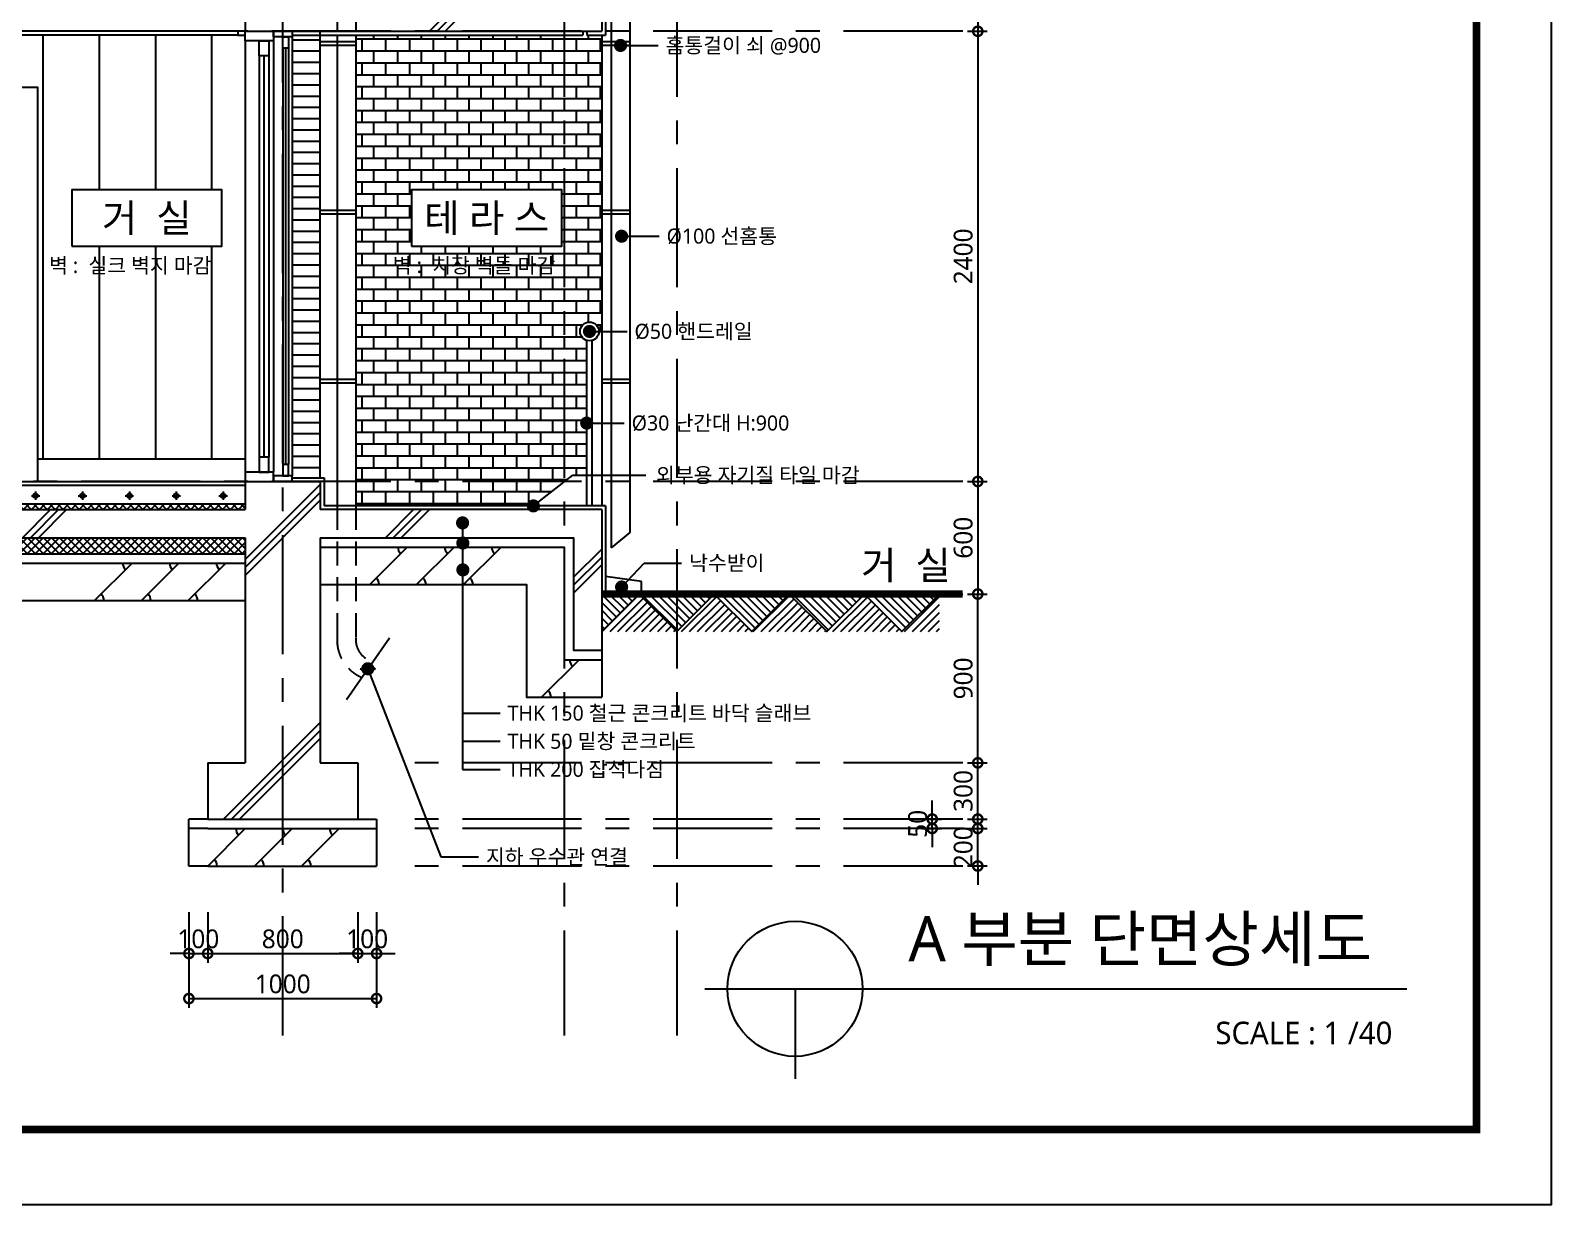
# Model space of a CAD drawing. Header units: millimetres. Extents: x 4989879 to 10076675, y 2981195 to 5990983.
# Drawn here: x 4998572 to 5006679, y 2982436 to 2988696 of the extents above; entities that cross this region are included whole.
import ezdxf
from ezdxf.enums import TextEntityAlignment as Align

# ---------------------------------------------------------------- set-up
doc = ezdxf.new("R2010")
doc.units = ezdxf.units.MM
doc.header["$LTSCALE"] = 20
doc.linetypes.add('CENTER', pattern=[50.8, 31.75, -6.35, 6.35, -6.35])
doc.linetypes.add('HIDDEN', pattern=[9.525, 6.35, -3.175])
for name, color, linetype in [('1-Cen', 1, 'CENTER'), ('2-CON', 2, 'Continuous'), ('3-ETC', 3, 'Continuous'), ('4-WIN', 4, 'Continuous'), ('5-FIN', 5, 'Continuous'), ('6-TEXT', 7, 'Continuous')]:
    doc.layers.add(name, color=color, linetype=linetype)
doc.styles.get("Standard").update_dxf_attribs({"font": 'l_10646.ttf'})
doc.dimstyles.new('단면상세도', dxfattribs={"dimscale": 40, "dimtxt": 2.5, "dimasz": 2.5, "dimexe": 1.25, "dimexo": 0.625, "dimtad": 1, "dimtxsty": 'Standard', "dimblk": 'DOTSMALL', "dimcen": 2.5, "dimadec": 0, "dimazin": 0, "dimtfac": 1, "dimtix": 1, "dimtmove": 0, "dimatfit": 3, "dimfxl": 1, "dimarcsym": 0})

# ---------------------------------------------------------------- blocks, each defined once
blk = doc.blocks.new('*U9')
at = {"layer": '3-ETC'}
for p, q in [((65.2, 43.9), (110.2, 43.9)), ((87.7, 66.4), (87.7, 21.4))]:
    blk.add_line(p, q, dxfattribs=at)
blk.add_circle((87.7, 43.9), 12.5, dxfattribs=at)
blk = doc.blocks.new('*U10')
at = {"layer": '6-TEXT', "color": 0, "linetype": 'ByBlock', "lineweight": -2, "transparency": 16777216}
for p in [(4995011.5, 2986170.9), (4995261.5, 2986170.9), (4995511.5, 2986170.9), (4995761.5, 2986170.9), (4996011.5, 2986170.9), (4996261.5, 2986170.9), (4996511.5, 2986170.9), (4996761.5, 2986170.9), (4997011.5, 2986170.9), (4997261.5, 2986170.9), (4997511.5, 2986170.9), (4997761.5, 2986170.9), (4998011.5, 2986170.9), (4998261.5, 2986170.9), (4998511.5, 2986170.9), (4998761.5, 2986170.9), (4999011.5, 2986170.9), (4999261.5, 2986170.9), (4999511.5, 2986170.9)]:
    blk.add_blockref('*U9', p, dxfattribs=at)
blk = doc.blocks.new('_DotSmall')
at = {"color": 0, "linetype": 'ByBlock', "const_width": 0.5}
blk.add_lwpolyline([(-0.0625, 0, 1), (0.0625, 0, 1)], format="xyb", close=True, dxfattribs=at)
blk = doc.blocks.new('*D25')
at = {"layer": '6-TEXT', "color": 0, "lineweight": -2, "transparency": 16777216}
for p, q in [((5003621, 2984440.9), (5003621, 2984540.9)), ((5003566.1, 2984440.9), (5003671, 2984440.9)), ((5003621, 2984240.9), (5003621, 2984440.9)), ((5003566.1, 2984240.9), (5003671, 2984240.9)), ((5003621, 2984240.9), (5003621, 2984140.9))]:
    blk.add_line(p, q, dxfattribs=at)
at = {"layer": 'Defpoints', "color": 0, "transparency": 16777216}
for p in [(5003541.1, 2984440.9), (5003621, 2984440.9), (5003541.1, 2984240.9)]:
    blk.add_point(p, dxfattribs=at)
at = {"layer": '6-TEXT', "color": 0, "lineweight": -2, "transparency": 16777216, "xscale": 100, "yscale": 100, "zscale": 100}
for p, rotation in [((5003621, 2984440.9), 270), ((5003621, 2984240.9), 90)]:
    blk.add_blockref('_DotSmall', p, dxfattribs=dict(at, rotation=rotation))
at = {"layer": '6-TEXT', "color": 0, "transparency": 16777216, "insert": (5003543.5, 2984340.9), "char_height": 100, "attachment_point": 5, "rotation": 90}
blk.add_mtext('200', dxfattribs=at)
blk = doc.blocks.new('*D26')
at = {"layer": '6-TEXT', "color": 0, "lineweight": -2, "transparency": 16777216}
for p, q in [((5003378.1, 2984490.9), (5003378.1, 2984590.9)), ((5003323.2, 2984490.9), (5003428.1, 2984490.9)), ((5003323.2, 2984440.9), (5003428.1, 2984440.9)), ((5003378.1, 2984440.9), (5003378.1, 2984490.9)), ((5003378.1, 2984440.9), (5003378.1, 2984340.9))]:
    blk.add_line(p, q, dxfattribs=at)
at = {"layer": 'Defpoints', "color": 0, "transparency": 16777216}
for p in [(5003298.2, 2984490.9), (5003298.2, 2984440.9), (5003378.1, 2984490.9)]:
    blk.add_point(p, dxfattribs=at)
at = {"layer": '6-TEXT', "color": 0, "lineweight": -2, "transparency": 16777216, "xscale": 100, "yscale": 100, "zscale": 100}
for p, rotation in [((5003378.1, 2984490.9), 270), ((5003378.1, 2984440.9), 90)]:
    blk.add_blockref('_DotSmall', p, dxfattribs=dict(at, rotation=rotation))
at = {"layer": '6-TEXT', "color": 0, "transparency": 16777216, "insert": (5003300.6, 2984465.9), "char_height": 100, "attachment_point": 5, "rotation": 90}
blk.add_mtext('50', dxfattribs=at)
blk = doc.blocks.new('*D27')
at = {"layer": '6-TEXT', "color": 0, "lineweight": -2, "transparency": 16777216}
for p, q in [((5003566.1, 2984790.9), (5003671, 2984790.9)), ((5003621, 2984490.9), (5003621, 2984790.9)), ((5003566.1, 2984490.9), (5003671, 2984490.9))]:
    blk.add_line(p, q, dxfattribs=at)
at = {"layer": 'Defpoints', "color": 0, "transparency": 16777216}
for p in [(5003541.1, 2984790.9), (5003621, 2984790.9), (5003541.1, 2984490.9)]:
    blk.add_point(p, dxfattribs=at)
at = {"layer": '6-TEXT', "color": 0, "lineweight": -2, "transparency": 16777216, "xscale": 100, "yscale": 100, "zscale": 100}
for p, rotation in [((5003621, 2984790.9), 90), ((5003621, 2984490.9), 270)]:
    blk.add_blockref('_DotSmall', p, dxfattribs=dict(at, rotation=rotation))
at = {"layer": '6-TEXT', "color": 0, "transparency": 16777216, "insert": (5003543.5, 2984640.9), "char_height": 100, "attachment_point": 5, "rotation": 90}
blk.add_mtext('300', dxfattribs=at)
blk = doc.blocks.new('*D28')
at = {"layer": '6-TEXT', "color": 0, "lineweight": -2, "transparency": 16777216}
for p, q in [((5003566.1, 2985690.9), (5003671, 2985690.9)), ((5003621, 2984790.9), (5003621, 2985690.9)), ((5003566.1, 2984790.9), (5003671, 2984790.9))]:
    blk.add_line(p, q, dxfattribs=at)
at = {"layer": 'Defpoints', "color": 0, "transparency": 16777216}
for p in [(5003541.1, 2985690.9), (5003621, 2985690.9), (5003541.1, 2984790.9)]:
    blk.add_point(p, dxfattribs=at)
at = {"layer": '6-TEXT', "color": 0, "lineweight": -2, "transparency": 16777216, "xscale": 100, "yscale": 100, "zscale": 100}
for p, rotation in [((5003621, 2985690.9), 90), ((5003621, 2984790.9), 270)]:
    blk.add_blockref('_DotSmall', p, dxfattribs=dict(at, rotation=rotation))
at = {"layer": '6-TEXT', "color": 0, "transparency": 16777216, "insert": (5003543.5, 2985240.9), "char_height": 100, "attachment_point": 5, "rotation": 90}
blk.add_mtext('900', dxfattribs=at)
blk = doc.blocks.new('*D29')
at = {"layer": '6-TEXT', "color": 0, "lineweight": -2, "transparency": 16777216}
for p, q in [((5003566.1, 2986290.9), (5003671, 2986290.9)), ((5003621, 2986290.9), (5003621, 2985690.9)), ((5003566.1, 2985690.9), (5003671, 2985690.9))]:
    blk.add_line(p, q, dxfattribs=at)
at = {"layer": 'Defpoints', "color": 0, "transparency": 16777216}
for p in [(5003541.1, 2986290.9), (5003541.1, 2985690.9), (5003621, 2985690.9)]:
    blk.add_point(p, dxfattribs=at)
at = {"layer": '6-TEXT', "color": 0, "lineweight": -2, "transparency": 16777216, "xscale": 100, "yscale": 100, "zscale": 100}
for p, rotation in [((5003621, 2986290.9), 90), ((5003621, 2985690.9), 270)]:
    blk.add_blockref('_DotSmall', p, dxfattribs=dict(at, rotation=rotation))
at = {"layer": '6-TEXT', "color": 0, "transparency": 16777216, "insert": (5003543.5, 2985990.9), "char_height": 100, "attachment_point": 5, "rotation": 90}
blk.add_mtext('600', dxfattribs=at)
blk = doc.blocks.new('*D30')
at = {"layer": '6-TEXT', "color": 0, "lineweight": -2, "transparency": 16777216}
for p, q in [((5003566.1, 2988690.9), (5003671, 2988690.9)), ((5003621, 2988690.9), (5003621, 2986290.9)), ((5003566.1, 2986290.9), (5003671, 2986290.9))]:
    blk.add_line(p, q, dxfattribs=at)
at = {"layer": 'Defpoints', "color": 0, "transparency": 16777216}
for p in [(5003541.1, 2988690.9), (5003541.1, 2986290.9), (5003621, 2986290.9)]:
    blk.add_point(p, dxfattribs=at)
at = {"layer": '6-TEXT', "color": 0, "lineweight": -2, "transparency": 16777216, "xscale": 100, "yscale": 100, "zscale": 100}
for p, rotation in [((5003621, 2988690.9), 90), ((5003621, 2986290.9), 270)]:
    blk.add_blockref('_DotSmall', p, dxfattribs=dict(at, rotation=rotation))
at = {"layer": '6-TEXT', "color": 0, "transparency": 16777216, "insert": (5003543.5, 2987490.9), "char_height": 100, "attachment_point": 5, "rotation": 90}
blk.add_mtext('2400', dxfattribs=at)
blk = doc.blocks.new('*D31')
at = {"layer": '6-TEXT', "color": 0, "lineweight": -2, "transparency": 16777216}
for p, q in [((5003566.1, 2989390.9), (5003671, 2989390.9)), ((5003621, 2989390.9), (5003621, 2988690.9)), ((5003566.1, 2988690.9), (5003671, 2988690.9))]:
    blk.add_line(p, q, dxfattribs=at)
at = {"layer": 'Defpoints', "color": 0, "transparency": 16777216}
for p in [(5003541.1, 2989390.9), (5003541.1, 2988690.9), (5003621, 2988690.9)]:
    blk.add_point(p, dxfattribs=at)
at = {"layer": '6-TEXT', "color": 0, "lineweight": -2, "transparency": 16777216, "xscale": 100, "yscale": 100, "zscale": 100}
for p, rotation in [((5003621, 2989390.9), 90), ((5003621, 2988690.9), 270)]:
    blk.add_blockref('_DotSmall', p, dxfattribs=dict(at, rotation=rotation))
at = {"layer": '6-TEXT', "color": 0, "transparency": 16777216, "insert": (5003543.5, 2989040.9), "char_height": 100, "attachment_point": 5, "rotation": 90}
blk.add_mtext('700', dxfattribs=at)
blk = doc.blocks.new('*D38')
at = {"layer": '6-TEXT', "color": 0, "lineweight": -2, "transparency": 16777216}
for p, q in [((4999416.5, 2983994.7), (4999416.5, 2983724.4)), ((4999516.5, 2983994.7), (4999516.5, 2983724.4)), ((4999416.5, 2983774.4), (4999316.5, 2983774.4)), ((4999416.5, 2983774.4), (4999516.5, 2983774.4)), ((4999516.5, 2983774.4), (4999616.5, 2983774.4))]:
    blk.add_line(p, q, dxfattribs=at)
at = {"layer": 'Defpoints', "color": 0, "transparency": 16777216}
for p in [(4999416.5, 2984019.7), (4999516.5, 2984019.7), (4999516.5, 2983774.4)]:
    blk.add_point(p, dxfattribs=at)
at = {"layer": '6-TEXT', "color": 0, "lineweight": -2, "transparency": 16777216, "xscale": 100, "yscale": 100, "zscale": 100}
blk.add_blockref('_DotSmall', (4999416.5, 2983774.4), dxfattribs=at)
at = {"layer": '6-TEXT', "color": 0, "lineweight": -2, "transparency": 16777216, "xscale": 100, "yscale": 100, "zscale": 100, "rotation": 180}
blk.add_blockref('_DotSmall', (4999516.5, 2983774.4), dxfattribs=at)
at = {"layer": '6-TEXT', "color": 0, "transparency": 16777216, "insert": (4999466.5, 2983851.9), "char_height": 100, "attachment_point": 5}
blk.add_mtext('100', dxfattribs=at)
blk = doc.blocks.new('*D39')
at = {"layer": '6-TEXT', "color": 0, "lineweight": -2, "transparency": 16777216}
for p, q in [((4999516.5, 2983994.7), (4999516.5, 2983724.4)), ((5000316.5, 2983994.7), (5000316.5, 2983724.4)), ((4999516.5, 2983774.4), (5000316.5, 2983774.4))]:
    blk.add_line(p, q, dxfattribs=at)
at = {"layer": 'Defpoints', "color": 0, "transparency": 16777216}
for p in [(4999516.5, 2984019.7), (5000316.5, 2984019.7), (5000316.5, 2983774.4)]:
    blk.add_point(p, dxfattribs=at)
at = {"layer": '6-TEXT', "color": 0, "lineweight": -2, "transparency": 16777216, "xscale": 100, "yscale": 100, "zscale": 100, "rotation": 180}
blk.add_blockref('_DotSmall', (4999516.5, 2983774.4), dxfattribs=at)
at = {"layer": '6-TEXT', "color": 0, "lineweight": -2, "transparency": 16777216, "xscale": 100, "yscale": 100, "zscale": 100}
blk.add_blockref('_DotSmall', (5000316.5, 2983774.4), dxfattribs=at)
at = {"layer": '6-TEXT', "color": 0, "transparency": 16777216, "insert": (4999916.5, 2983851.9), "char_height": 100, "attachment_point": 5}
blk.add_mtext('800', dxfattribs=at)
blk = doc.blocks.new('*D41')
at = {"layer": '6-TEXT', "color": 0, "lineweight": -2, "transparency": 16777216}
for p, q in [((5000316.5, 2983994.7), (5000316.5, 2983724.4)), ((5000416.5, 2983994.7), (5000416.5, 2983724.4)), ((5000316.5, 2983774.4), (5000216.5, 2983774.4)), ((5000316.5, 2983774.4), (5000416.5, 2983774.4)), ((5000416.5, 2983774.4), (5000516.5, 2983774.4))]:
    blk.add_line(p, q, dxfattribs=at)
at = {"layer": 'Defpoints', "color": 0, "transparency": 16777216}
for p in [(5000316.5, 2984019.7), (5000416.5, 2984019.7), (5000416.5, 2983774.4)]:
    blk.add_point(p, dxfattribs=at)
at = {"layer": '6-TEXT', "color": 0, "lineweight": -2, "transparency": 16777216, "xscale": 100, "yscale": 100, "zscale": 100}
blk.add_blockref('_DotSmall', (5000316.5, 2983774.4), dxfattribs=at)
at = {"layer": '6-TEXT', "color": 0, "lineweight": -2, "transparency": 16777216, "xscale": 100, "yscale": 100, "zscale": 100, "rotation": 180}
blk.add_blockref('_DotSmall', (5000416.5, 2983774.4), dxfattribs=at)
at = {"layer": '6-TEXT', "color": 0, "transparency": 16777216, "insert": (5000366.5, 2983851.9), "char_height": 100, "attachment_point": 5}
blk.add_mtext('100', dxfattribs=at)
blk = doc.blocks.new('*D42')
at = {"layer": '6-TEXT', "color": 0, "lineweight": -2, "transparency": 16777216}
for p, q in [((4999416.5, 2983994.7), (4999416.5, 2983484.2)), ((5000416.5, 2983994.7), (5000416.5, 2983484.2)), ((4999416.5, 2983534.2), (5000416.5, 2983534.2))]:
    blk.add_line(p, q, dxfattribs=at)
at = {"layer": 'Defpoints', "color": 0, "transparency": 16777216}
for p in [(4999416.5, 2984019.7), (5000416.5, 2984019.7), (5000416.5, 2983534.2)]:
    blk.add_point(p, dxfattribs=at)
at = {"layer": '6-TEXT', "color": 0, "lineweight": -2, "transparency": 16777216, "xscale": 100, "yscale": 100, "zscale": 100, "rotation": 180}
blk.add_blockref('_DotSmall', (4999416.5, 2983534.2), dxfattribs=at)
at = {"layer": '6-TEXT', "color": 0, "lineweight": -2, "transparency": 16777216, "xscale": 100, "yscale": 100, "zscale": 100}
blk.add_blockref('_DotSmall', (5000416.5, 2983534.2), dxfattribs=at)
at = {"layer": '6-TEXT', "color": 0, "transparency": 16777216, "insert": (4999916.5, 2983611.7), "char_height": 100, "attachment_point": 5}
blk.add_mtext('1000', dxfattribs=at)

msp = doc.modelspace()

# ---------------------------------------------------------------- hatches: boundary and pattern name
at = {"layer": '2-CON'}
h = msp.add_hatch(dxfattribs=at)
h.set_pattern_fill('_USER', color=5, scale=30, angle=45, pattern_type=0)
h.set_pattern_definition([(45, (-16160.8, 530.558), (-21.21320344, 21.21320344), [])])
h.paths.add_polyline_path([(5001816.544, 2985690.863), (5001616.544, 2985490.863), (5002016.544, 2985490.863)])
h.paths.add_polyline_path([(5002216.544, 2985690.863), (5002016.544, 2985490.863), (5002416.544, 2985490.863)])
h.paths.add_polyline_path([(5002616.544, 2985690.863), (5002416.544, 2985490.863), (5002816.544, 2985490.863)])
h.paths.add_polyline_path([(5003016.544, 2985690.863), (5002816.544, 2985490.863), (5003216.544, 2985490.863)])
h.paths.add_polyline_path([(5003416.544, 2985690.863), (5003216.544, 2985490.863), (5003416.544, 2985490.863)])
h = msp.add_hatch(dxfattribs=at)
h.set_pattern_fill('_USER', color=5, scale=30, angle=135, pattern_type=0)
h.set_pattern_definition([(135, (-16160.8, 530.558), (-21.21320344, -21.21320344), [])])
h.paths.add_polyline_path([(5001816.544, 2985690.863), (5001616.544, 2985690.863), (5001616.544, 2985490.863)])
h.paths.add_polyline_path([(5001816.544, 2985690.863), (5002016.544, 2985490.863), (5002216.544, 2985690.863)])
h.paths.add_polyline_path([(5002216.544, 2985690.863), (5002416.544, 2985490.863), (5002616.544, 2985690.863)])
h.paths.add_polyline_path([(5003016.544, 2985690.863), (5002616.544, 2985690.863), (5002816.544, 2985490.863)])
h.paths.add_polyline_path([(5003016.544, 2985690.863), (5003216.544, 2985490.863), (5003416.544, 2985690.863)])
at = {"layer": '5-FIN'}
h = msp.add_hatch(dxfattribs=at)
h.set_pattern_fill('_USER', color=5, scale=300, angle=90, pattern_type=0)
h.set_pattern_definition([(90, (-16160.8, 530.56), (-300, 2e-14), [])])
h.paths.add_polyline_path([(4999716.544, 2988640.863), (4999716.544, 2988670.863), (4999676.544, 2988670.863), (4996111.481, 2988670.863, -0.20412384), (4996098.464, 2988666.537), (4996098.464, 2988390.863), (4997321.544, 2988390.863), (4997321.544, 2986410.863), (4997711.544, 2986410.863), (4997711.544, 2988390.863), (4998611.544, 2988390.863), (4998611.544, 2986410.863), (4999716.544, 2986410.863)])
h.paths.add_polyline_path([(4998792.25, 2987546.02), (4998792.25, 2987846.02), (4999592.25, 2987846.02), (4999592.25, 2987546.02)], flags=16)
h.paths.add_polyline_path([(4996098.464, 2988666.537, -0.16184348), (4996088.308, 2988670.863), (4995051.544, 2988670.863), (4995031.544, 2988670.863), (4995031.544, 2988390.863), (4996098.464, 2988390.863)])
h.paths.add_polyline_path([(4997221.544, 2988290.863), (4995981.544, 2988290.863), (4995981.544, 2987470.863), (4995081.544, 2987470.863), (4995081.544, 2988290.863), (4995031.544, 2988290.863), (4995031.544, 2986410.863), (4997221.544, 2986410.863)])
h.paths.add_polyline_path([(4996259.825, 2987546.02), (4996259.825, 2987846.02), (4997059.825, 2987846.02), (4997059.825, 2987546.02)], flags=16)
h.paths.add_polyline_path([(4995031.544, 2988350.863), (4994991.544, 2988350.863), (4994991.544, 2988335.863), (4994821.544, 2988335.863), (4994821.544, 2987134.373, -0.96548126), (4994921.421, 2987130.863, -0.96548126), (4994821.544, 2987127.354), (4994821.544, 2986345.863), (4994991.544, 2986345.863), (4994991.544, 2986330.863), (4995031.544, 2986330.863)])
h.paths.add_polyline_path([(4996315.843, 2988111.148), (4997417.572, 2988111.148), (4997417.572, 2988246.878), (4996315.843, 2988246.878)], flags=24)
h.paths.add_polyline_path([(4996313.221, 2987947.932), (4997991.87, 2987947.932), (4997991.87, 2988099.391), (4996313.221, 2988099.391)], flags=24)
h.paths.add_polyline_path([(4998648.115, 2987374.424), (4999678.44, 2987374.424), (4999678.44, 2987510.153), (4998648.115, 2987510.153)], flags=24)
h.paths.add_polyline_path([(4998876.591, 2987568.267), (4999507.909, 2987568.267), (4999507.909, 2987822.76), (4998876.591, 2987822.76)], flags=8)
h.paths.add_polyline_path([(4995426.508, 2986460.38), (4996493.967, 2986460.38), (4996493.967, 2986596.11), (4995426.508, 2986596.11)], flags=24)
h.paths.add_polyline_path([(4995426.454, 2986610.11), (4996931.156, 2986610.11), (4996931.156, 2986746.164), (4995426.454, 2986746.164)], flags=24)
h.paths.add_polyline_path([(4995426.481, 2986760.353), (4996683.454, 2986760.353), (4996683.454, 2986896.245), (4995426.481, 2986896.245)], flags=24)
h.paths.add_polyline_path([(4995426.481, 2986910.245), (4996604.697, 2986910.245), (4996604.697, 2987046.137), (4995426.481, 2987046.137)], flags=24)
h.paths.add_polyline_path([(4995426.508, 2987060.38), (4996367.481, 2987060.38), (4996367.481, 2987196.11), (4995426.508, 2987196.11)], flags=24)
h.paths.add_polyline_path([(4996152.898, 2987374.424), (4997183.223, 2987374.424), (4997183.223, 2987510.153), (4996152.898, 2987510.153)], flags=24)
h.paths.add_polyline_path([(4996344.065, 2987567.76), (4996975.586, 2987567.76), (4996975.586, 2987822.861), (4996344.065, 2987822.861)], flags=8)
h.paths.add_polyline_path([(4993977.715, 2987224.424), (4994867.931, 2987224.424), (4994867.931, 2987360.153), (4993977.715, 2987360.153)], flags=9)
h = msp.add_hatch(dxfattribs=at)
h.set_pattern_fill('_USER', color=5, scale=60, pattern_type=0)
h.set_pattern_definition([(0, (4999966.544, 2986305.863), (0, 60), [])])
h.paths.add_polyline_path([(5000116.544, 2988670.863), (4999966.544, 2988670.863), (4999966.544, 2988660.863), (4999966.544, 2986320.863), (4999966.544, 2986310.863), (5000116.544, 2986310.863)])
h = msp.add_hatch(dxfattribs=at)
h.set_pattern_fill('BRICK', color=5, scale=10, double=1)
h.set_pattern_definition([(0, (-16160.8, 530.56), (0, 63.5), []), (90, (-16160.8, 530.56), (-127, 8e-15), [63.5, -63.5]), (90, (-16097.3, 530.56), (-127, 8e-15), [-63.5, 63.5])])
h.paths.add_polyline_path([(5001616.544, 2988670.863), (5001536.544, 2988670.863), (5001536.544, 2988690.863), (5001516.544, 2988690.863), (5001516.544, 2988670.863), (5000306.544, 2988670.863), (5000306.544, 2986160.863), (5001234.97, 2986160.863, -0.70885032), (5001266.281, 2986171.365), (5001462.847, 2986324.27), (5001536.544, 2986324.27), (5001536.544, 2986584.515, -0.41421356), (5001519.044, 2986602.015, -0.41421356), (5001536.544, 2986619.515), (5001536.544, 2987043.166, -0.32753822), (5001501.544, 2987090.863, -1), (5001601.544, 2987090.863), (5001616.544, 2987090.863)])
h.paths.add_polyline_path([(5001403.662, 2987846.02), (5001403.662, 2987546.02), (5000603.662, 2987546.02), (5000603.662, 2987846.02)], flags=16)
h.paths.add_polyline_path([(5000480.406, 2987374.153), (5001510.839, 2987374.153), (5001510.839, 2987510.207), (5000480.406, 2987510.207)], flags=24)
h.paths.add_polyline_path([(5000584.22, 2987568.267), (5001423.105, 2987568.267), (5001423.105, 2987822.76), (5000584.22, 2987822.76)], flags=24)
h = msp.add_hatch(dxfattribs=at)
h.set_pattern_fill('_USER', color=5, scale=30, angle=45, double=1, pattern_type=0)
h.set_pattern_definition([(45, (-16160.8, 530.558), (-21.21320344, 21.21320344), []), (135, (-16160.8, 530.558), (-21.21320344, -21.21320344), [])])
h.paths.add_polyline_path([(4996084.493, 2985964.46), (4996084.493, 2985990.863), (4995011.544, 2985990.863), (4995011.544, 2985905.863), (4996084.493, 2985905.863), (4996084.493, 2985929.46, -0.41421356), (4996066.993, 2985946.96, -0.41421356)])
h.paths.add_polyline_path([(4994821.544, 2985990.863), (4993986.477, 2985990.863), (4993986.477, 2985905.863), (4994821.544, 2985905.863)])
h.paths.add_polyline_path([(4999716.544, 2985990.863), (4996084.493, 2985990.863), (4996084.493, 2985964.46, -0.41421356), (4996101.993, 2985946.96, -0.41421356), (4996084.493, 2985929.46), (4996084.493, 2985905.863), (4999716.544, 2985905.863)])
h.paths.add_polyline_path([(4999716.544, 2986170.863), (4995209.129, 2986170.863), (4995209.129, 2986158.363, -0.41421356), (4995226.629, 2986140.863), (4999716.544, 2986140.863)])
h.paths.add_polyline_path([(4995209.129, 2986170.863), (4995011.544, 2986170.863), (4995011.544, 2986140.863), (4995191.629, 2986140.863, -0.41421356), (4995209.129, 2986158.363)])

# ---------------------------------------------------------------- linework, layer by layer
at = {"layer": '1-Cen', "linetype": 'CENTER'}
msp.add_line((4999916.544, 2983337.93), (4999916.544, 2993041.359), dxfattribs=at)
at = {"layer": '1-Cen'}
for p, q in [((5001416.544, 2993041.359), (5001416.544, 2983337.93)), ((5002016.544, 2993041.359), (5002016.544, 2983337.93)), ((5003541.098, 2988690.863), (4993986.477, 2988690.863)), ((5003541.098, 2986290.863), (4993986.477, 2986290.863)), ((5003541.098, 2984790.863), (5000528.886, 2984790.863)), ((5003541.098, 2984490.863), (5000528.886, 2984490.863)), ((5003541.098, 2984440.863), (5000528.886, 2984440.863)), ((5003541.098, 2984240.863), (5000528.886, 2984240.863))]:
    msp.add_line(p, q, dxfattribs=at)
at = {"layer": '2-CON'}
for p, q in [((4999716.544, 2990670.863), (4999716.544, 2988690.863)), ((5001616.544, 2988810.863), (5001616.544, 2988690.863)), ((4999716.544, 2988690.863), (5001616.544, 2988690.863)), ((4999716.544, 2986290.863), (4999716.544, 2986140.863)), ((4999716.544, 2986290.863), (5000116.544, 2986290.863)), ((5000116.544, 2986290.863), (5000116.544, 2986140.863)), ((4995011.544, 2986140.863), (4999716.544, 2986140.863)), ((5001616.544, 2986140.863), (5000116.544, 2986140.863)), ((5001616.544, 2986140.863), (5001616.544, 2985390.863)), ((4995011.544, 2985990.863), (4999716.544, 2985990.863)), ((4999716.544, 2985990.863), (4999716.544, 2984790.863)), ((5000116.544, 2985990.863), (5000116.544, 2984790.863)), ((5001616.544, 2985690.863), (5003541.098, 2985690.863)), ((4999516.544, 2984790.863), (4999516.544, 2984490.863)), ((4999516.544, 2984790.863), (4999716.544, 2984790.863)), ((5000116.544, 2984790.863), (5000316.544, 2984790.863)), ((5000316.544, 2984790.863), (5000316.544, 2984490.863)), ((4999516.544, 2984490.863), (5000316.544, 2984490.863))]:
    msp.add_line(p, q, dxfattribs=at)
for points in [[(5000116.544, 2985990.863), (5001466.544, 2985990.863), (5001466.544, 2985390.863), (5001616.544, 2985390.863)], [(5001616.544, 2985490.863), (5001816.544, 2985690.863), (5002016.544, 2985490.863), (5002216.544, 2985690.863), (5002416.544, 2985490.863), (5002616.544, 2985690.863), (5002816.544, 2985490.863), (5003016.544, 2985690.863), (5003216.544, 2985490.863), (5003416.544, 2985690.863)]]:
    msp.add_lwpolyline(points, dxfattribs=at)
at = {"layer": '2-CON', "const_width": 40}
msp.add_lwpolyline([(5001616.544, 2985690.863), (5003541.098, 2985690.863)], dxfattribs=at)
at = {"layer": '3-ETC'}
for p, q in [((5001766.544, 2989432.418), (5001766.544, 2986018.397)), ((5001666.544, 2989194.535), (5001666.544, 2985936.935)), ((5001636.544, 2988950.672), (5001636.544, 2988670.863)), ((4999966.544, 2988670.863), (5001516.544, 2988670.863)), ((5000206.544, 2988670.863), (5000206.544, 2986160.863)), ((5000306.544, 2988670.863), (5000306.544, 2986160.863)), ((5001516.544, 2988690.863), (5001516.544, 2988670.863)), ((5001536.544, 2988690.863), (5001536.544, 2988670.863)), ((5001536.544, 2988670.863), (5001636.544, 2988670.863)), ((5000306.544, 2988635.408), (5000116.544, 2988635.408)), ((5000306.544, 2988615.408), (5000116.544, 2988615.408)), ((5001766.544, 2988635.408), (5001616.544, 2988635.408)), ((5001766.544, 2988615.408), (5001616.544, 2988615.408)), ((5000306.544, 2987735.408), (5000116.544, 2987735.408)), ((5000306.544, 2987715.408), (5000116.544, 2987715.408)), ((5001766.544, 2987735.408), (5001616.544, 2987735.408)), ((5001766.544, 2987715.408), (5001616.544, 2987715.408)), ((5001536.544, 2986160.863), (5001536.544, 2987043.166)), ((5001566.544, 2986160.863), (5001566.544, 2987043.166)), ((5000306.544, 2986835.408), (5000116.544, 2986835.408)), ((5000306.544, 2986815.408), (5000116.544, 2986815.408)), ((5001766.544, 2986835.408), (5001616.544, 2986835.408)), ((5001766.544, 2986815.408), (5001616.544, 2986815.408)), ((4998611.544, 2986410.863), (4999716.544, 2986410.863)), ((4995011.544, 2986290.863), (4999716.544, 2986290.863)), ((4995011.544, 2986270.863), (4999716.544, 2986270.863)), ((4995011.544, 2986170.863), (4999716.544, 2986170.863)), ((5001766.544, 2986018.397), (5001666.544, 2985936.935)), ((5001827.77, 2985757.426), (5001636.544, 2985783.665)), ((5001636.544, 2985783.665), (5001636.544, 2985690.863)), ((5001827.77, 2985690.863), (5001827.77, 2985757.426)), ((5001636.544, 2985690.863), (5001827.77, 2985690.863))]:
    msp.add_line(p, q, dxfattribs=at)
at = {"layer": '3-ETC', "linetype": 'HIDDEN', "ltscale": 0.5}
for p, q in [((5000206.544, 2988850.863), (5000206.544, 2988670.863)), ((5000306.544, 2988850.863), (5000306.544, 2988670.863))]:
    msp.add_line(p, q, dxfattribs=at)
at = {"layer": '3-ETC', "linetype": 'HIDDEN'}
for p, q in [((5000206.544, 2986160.863), (5000206.544, 2985458.749)), ((5000306.544, 2986160.863), (5000306.544, 2985458.749))]:
    msp.add_line(p, q, dxfattribs=at)
at = {"layer": '3-ETC'}
msp.add_circle((5001551.544, 2987090.863), 50, dxfattribs=at)
at = {"layer": '3-ETC', "linetype": 'HIDDEN'}
for radius, end in [(216.875, 247.415138), (116.875, 258.9664375)]:
    msp.add_arc((5000422.709, 2985445.879), radius, 173.6779592, end, dxfattribs=at)
at = {"layer": '4-WIN'}
for p, q in [((4999966.544, 2988660.863), (4999966.544, 2986320.863)), ((4999716.544, 2988640.863), (4999716.544, 2986340.863)), ((4999866.544, 2988640.863), (4999866.544, 2986340.863)), ((4999916.544, 2988600.863), (4999916.544, 2986380.863)), ((4999946.544, 2988600.863), (4999946.544, 2986380.863)), ((4999791.544, 2988560.863), (4999791.544, 2986420.863)), ((4999841.544, 2988560.863), (4999841.544, 2986420.863))]:
    msp.add_line(p, q, dxfattribs=at)
for points in [[(4999716.544, 2988690.863), (4999866.544, 2988690.863), (4999866.544, 2988640.863), (4999716.544, 2988640.863)], [(4999866.544, 2988690.863), (4999966.544, 2988690.863), (4999966.544, 2988660.863), (4999866.544, 2988660.863)], [(4999916.544, 2988660.863), (4999946.544, 2988660.863), (4999946.544, 2988600.863), (4999916.544, 2988600.863)], [(4999791.544, 2988640.863), (4999841.544, 2988640.863), (4999841.544, 2988560.863), (4999791.544, 2988560.863)], [(4997711.544, 2986290.863), (4998611.544, 2986290.863), (4998611.544, 2988390.863), (4997711.544, 2988390.863)], [(4999791.544, 2986340.863), (4999841.544, 2986340.863), (4999841.544, 2986420.863), (4999791.544, 2986420.863)], [(4999716.544, 2986290.863), (4999866.544, 2986290.863), (4999866.544, 2986340.863), (4999716.544, 2986340.863)], [(4999866.544, 2986290.863), (4999966.544, 2986290.863), (4999966.544, 2986320.863), (4999866.544, 2986320.863)], [(4999916.544, 2986320.863), (4999946.544, 2986320.863), (4999946.544, 2986380.863), (4999916.544, 2986380.863)]]:
    msp.add_lwpolyline(points, close=True, dxfattribs=at)
at = {"layer": '5-FIN'}
for p, q in [((5000694.785, 2988687.937), (5000817.712, 2988810.863)), ((5000740.138, 2988690.863), (5000860.138, 2988810.863)), ((5000782.565, 2988690.863), (5000902.565, 2988810.863)), ((4999676.544, 2988670.863), (4995051.544, 2988670.863)), ((4999931.544, 2988600.863), (4999931.544, 2986380.863)), ((4999816.544, 2988560.863), (4999816.544, 2986420.863)), ((4999966.544, 2986310.863), (5000136.544, 2986310.863)), ((5000136.544, 2986310.863), (5000136.544, 2986160.863)), ((4999716.544, 2985875.23), (5000116.544, 2986275.23)), ((4999716.544, 2985832.804), (5000116.544, 2986232.804)), ((4999716.544, 2985790.378), (5000116.544, 2986190.378)), ((5001636.544, 2986160.863), (5000136.544, 2986160.863)), ((5001636.544, 2986160.863), (5001636.544, 2985690.863)), ((4998529.462, 2985990.863), (4998679.462, 2986140.863)), ((4998571.889, 2985990.863), (4998721.889, 2986140.863)), ((4998614.315, 2985990.863), (4998764.315, 2986140.863)), ((5000463.334, 2985990.863), (5000613.334, 2986140.863)), ((5000505.761, 2985990.863), (5000655.761, 2986140.863)), ((5000548.187, 2985990.863), (5000698.187, 2986140.863)), ((5000380.213, 2985740.863), (5000580.213, 2985940.863)), ((5000630.213, 2985740.863), (5000830.213, 2985940.863)), ((5000880.213, 2985740.863), (5001080.213, 2985940.863)), ((5001466.544, 2985780.5), (5001616.544, 2985930.5)), ((4998913.283, 2985655.863), (4999113.283, 2985855.863)), ((4999163.283, 2985655.863), (4999363.283, 2985855.863)), ((4999413.283, 2985655.863), (4999613.283, 2985855.863)), ((5001466.544, 2985738.073), (5001616.544, 2985888.073)), ((5001466.544, 2985695.647), (5001616.544, 2985845.647)), ((5001295.965, 2985140.863), (5001495.965, 2985340.863)), ((4999601.197, 2984490.863), (5000116.544, 2985006.21)), ((4999643.624, 2984490.863), (5000116.544, 2984963.784)), ((4999686.05, 2984490.863), (5000116.544, 2984921.357)), ((4999516.544, 2984240.863), (4999716.544, 2984440.863)), ((4999766.544, 2984240.863), (4999966.544, 2984440.863)), ((5000016.544, 2984240.863), (5000216.544, 2984440.863))]:
    msp.add_line(p, q, dxfattribs=at)
for centre, start, end in [((5000580.213, 2985940.863), 180, 225), ((5000830.213, 2985940.863), 180, 225), ((5001080.213, 2985940.863), 180, 225), ((4999113.283, 2985855.863), 180, 225), ((4999363.283, 2985855.863), 180, 225), ((4999613.283, 2985855.863), 180, 225), ((5000380.213, 2985740.863), 0, 45), ((5000630.213, 2985740.863), 0, 45), ((5000880.213, 2985740.863), 0, 45), ((4998913.283, 2985655.863), 0, 45), ((4999163.283, 2985655.863), 0, 45), ((4999413.283, 2985655.863), 0, 45), ((5001495.965, 2985340.863), 180, 225), ((5001295.965, 2985140.863), 0, 45), ((4999716.544, 2984440.863), 180, 225), ((4999966.544, 2984440.863), 180, 225), ((5000216.544, 2984440.863), 180, 225), ((4999516.544, 2984240.863), 0, 45), ((4999766.544, 2984240.863), 0, 45), ((5000016.544, 2984240.863), 0, 45)]:
    msp.add_arc(centre, 50, start, end, dxfattribs=at)
at = {"layer": '6-TEXT'}
for p, q in [((4999716.544, 2988690.863), (4995011.544, 2988690.863)), ((5000116.544, 2986310.863), (5000116.544, 2988690.863)), ((5001616.544, 2988670.863), (5001616.544, 2986160.863)), ((5001716.867, 2988615.408), (5001916.867, 2988615.408)), ((5001722.676, 2987598.421), (5001922.676, 2987598.421)), ((5001551.544, 2987090.863), (5001751.544, 2987090.863)), ((5001536.544, 2986602.015), (5001736.544, 2986602.015)), ((5001252.468, 2986160.62), (5001462.847, 2986324.27)), ((5001462.847, 2986324.27), (5001851.439, 2986324.27)), ((5000875.062, 2986070.13), (5000875.062, 2984755.697)), ((4995011.544, 2985905.863), (4999716.544, 2985905.863)), ((4995011.544, 2985855.863), (4999716.544, 2985855.863)), ((5001722.676, 2985728.211), (5001842.365, 2985856.006)), ((5001842.365, 2985856.006), (5002042.365, 2985856.006)), ((4995011.544, 2985655.863), (4999716.544, 2985655.863)), ((5000485.798, 2985455.104), (5000384.711, 2985310.45)), ((5001616.544, 2985390.863), (5001616.544, 2985140.863)), ((5000358.071, 2985272.328), (5000255.927, 2985126.161)), ((5000328.71, 2985292.846), (5000358.071, 2985272.328)), ((5000328.71, 2985292.846), (5000411.431, 2985291.778)), ((5000370.07, 2985292.312), (5000759.502, 2984289.093)), ((5000411.431, 2985291.778), (5000384.711, 2985310.45)), ((5000875.062, 2985055.697), (5001075.062, 2985055.697)), ((5000875.062, 2984905.697), (5001075.062, 2984905.697)), ((5000875.062, 2984755.697), (5001075.062, 2984755.697)), ((4999516.544, 2984490.863), (4999416.544, 2984490.863)), ((4999416.544, 2984240.863), (4999416.544, 2984490.863)), ((4999516.544, 2984440.863), (4999416.544, 2984440.863)), ((4999516.544, 2984440.863), (5000316.544, 2984440.863)), ((5000316.544, 2984490.863), (5000416.544, 2984490.863)), ((5000316.544, 2984440.863), (5000416.544, 2984440.863)), ((5000416.544, 2984490.863), (5000416.544, 2984240.863)), ((5000759.502, 2984289.093), (5000959.502, 2984289.093)), ((4999516.544, 2984240.863), (4999416.544, 2984240.863)), ((4999516.544, 2984240.863), (5000316.544, 2984240.863)), ((5000316.544, 2984240.863), (5000416.544, 2984240.863)), ((5002166.808, 2983586.052), (5005908.326, 2983586.052)), ((5002646.808, 2983586.052), (5002646.808, 2983106.052))]:
    msp.add_line(p, q, dxfattribs=at)
for points in [[(4989879.184, 2982435.781), (5006679.184, 2982435.781), (5006679.184, 2994315.781), (4989879.184, 2994315.781)], [(4999716.544, 2988690.863), (4999676.544, 2988690.863), (4999676.544, 2988670.863), (4999716.544, 2988670.863)], [(4998792.25, 2987546.02), (4999592.25, 2987546.02), (4999592.25, 2987846.02), (4998792.25, 2987846.02)], [(5000603.662, 2987546.02), (5001403.662, 2987546.02), (5001403.662, 2987846.02), (5000603.662, 2987846.02)]]:
    msp.add_lwpolyline(points, close=True, dxfattribs=at)
at = {"layer": '6-TEXT', "const_width": 40}
msp.add_lwpolyline([(4990279.184, 2982835.781), (5006279.184, 2982835.781), (5006279.184, 2993915.781), (4990279.184, 2993915.781)], close=True, dxfattribs=at)
at = {"layer": '6-TEXT', "const_width": 35}
for points in [[(5001699.367, 2988615.408, -1), (5001734.367, 2988615.408, -1)], [(5001705.176, 2987598.421, -1), (5001740.176, 2987598.421, -1)], [(5001534.044, 2987090.863, -1), (5001569.044, 2987090.863, -1)], [(5001519.044, 2986602.015, -1), (5001554.044, 2986602.015, -1)], [(5001234.968, 2986160.62, -1), (5001269.968, 2986160.62, -1)], [(5000857.562, 2986070.13, -1), (5000892.562, 2986070.13, -1)], [(5000858.992, 2985962.606, -1), (5000893.992, 2985962.606, -1)], [(5000859.102, 2985819.566, -1), (5000894.102, 2985819.566, -1)], [(5001705.176, 2985728.211, -1), (5001740.176, 2985728.211, -1)], [(5000352.57, 2985292.312, -1), (5000387.57, 2985292.312, -1)]]:
    msp.add_lwpolyline(points, format="xyb", close=True, dxfattribs=at)
at = {"layer": '6-TEXT'}
for points in [[(5000116.544, 2985940.863), (5001416.544, 2985940.863), (5001416.544, 2985340.863), (5001616.544, 2985340.863)], [(5000116.544, 2985740.863), (5001216.544, 2985740.863), (5001216.544, 2985140.863), (5001616.544, 2985140.863)]]:
    msp.add_lwpolyline(points, dxfattribs=at)
msp.add_circle((5002646.808, 2983586.052), 360, dxfattribs=at)

# ---------------------------------------------------------------- block references
msp.add_blockref('*U10', (0, 0), dxfattribs=at)

# ---------------------------------------------------------------- texts
for s, p in [('홈통걸이 쇠 @900', (5001956.867, 2988576.057)), ('%%C100 선홈통', (5001962.676, 2987559.069)), ('벽 :  실크 벽지 마감', (4998670.737, 2987402.559)), ('벽 :  치장 벽돌 마감', (5000503.082, 2987402.559)), ('%%C50 핸드레일', (5001791.544, 2987051.512)), ('%%C30 난간대 H:900', (5001776.544, 2986562.663)), ('외부용 자기질 타일 마감', (5001906.169, 2986284.919)), ('낙수받이', (5002082.365, 2985816.655)), ('THK 150 철근 콘크리트 바닥 슬래브', (5001115.062, 2985016.238)), ('THK 50 밑창 콘크리트', (5001115.062, 2984866.13)), ('THK 200 잡석다짐', (5001115.062, 2984716.346)), ('지하 우수관 연결', (5000999.502, 2984249.741))]:
    msp.add_text(s, height=80, dxfattribs=at).set_placement(p)
for s, height, p in [('거  실', 150, (4999192.25, 2987696.02)), ('테 라 스', 150, (5001003.662, 2987696.02)), ('거  실', 150, (5003238.079, 2985844.463)), ('A 부분 단면상세도', 240, (5004486.625, 2983852.69)), ('SCALE : 1 /40', 120, (5005358.939, 2983350.838))]:
    msp.add_text(s, height=height, dxfattribs=at).set_placement(p, align=Align.MIDDLE_CENTER)

# ---------------------------------------------------------------- dimensions: what is measured, and where the dimension line sits
for base, p1, p2, picture, middle in [((5003620.953, 2988690.863), (5003541.098, 2989390.863), (5003541.098, 2988690.863), '*D31', (5003543.453, 2989040.863)), ((5003620.953, 2986290.863), (5003541.098, 2988690.863), (5003541.098, 2986290.863), '*D30', (5003543.453, 2987490.863)), ((5003620.953, 2985690.863), (5003541.098, 2986290.863), (5003541.098, 2985690.863), '*D29', (5003543.453, 2985990.863)), ((5003620.953, 2985690.863), (5003541.098, 2984790.863), (5003541.098, 2985690.863), '*D28', (5003543.453, 2985240.863)), ((5003620.953, 2984790.863), (5003541.098, 2984490.863), (5003541.098, 2984790.863), '*D27', (5003543.453, 2984640.863)), ((5003378.083, 2984490.863), (5003298.229, 2984440.863), (5003298.229, 2984490.863), '*D26', (5003300.583, 2984465.863)), ((5003620.953, 2984440.863), (5003541.098, 2984240.863), (5003541.098, 2984440.863), '*D25', (5003543.453, 2984340.863))]:
    dim = msp.add_linear_dim(base=base, p1=p1, p2=p2, angle=270, dimstyle='단면상세도', dxfattribs=at)
    dim.commit()
    dim.dimension.update_dxf_attribs({"geometry": picture, "text_midpoint": middle})
for base, p1, p2, picture, middle in [((4999516.544, 2983774.434), (4999416.544, 2984019.692), (4999516.544, 2984019.692), '*D38', (4999466.544, 2983851.934)), ((5000416.544, 2983534.152), (4999416.544, 2984019.692), (5000416.544, 2984019.692), '*D42', (4999916.544, 2983611.652)), ((5000316.544, 2983774.434), (4999516.544, 2984019.692), (5000316.544, 2984019.692), '*D39', (4999916.544, 2983851.934)), ((5000416.544, 2983774.434), (5000316.544, 2984019.692), (5000416.544, 2984019.692), '*D41', (5000366.544, 2983851.934))]:
    dim = msp.add_linear_dim(base=base, p1=p1, p2=p2, dimstyle='단면상세도', dxfattribs=at)
    dim.commit()
    dim.dimension.update_dxf_attribs({"geometry": picture, "text_midpoint": middle})

doc.saveas('drawing.dxf')
